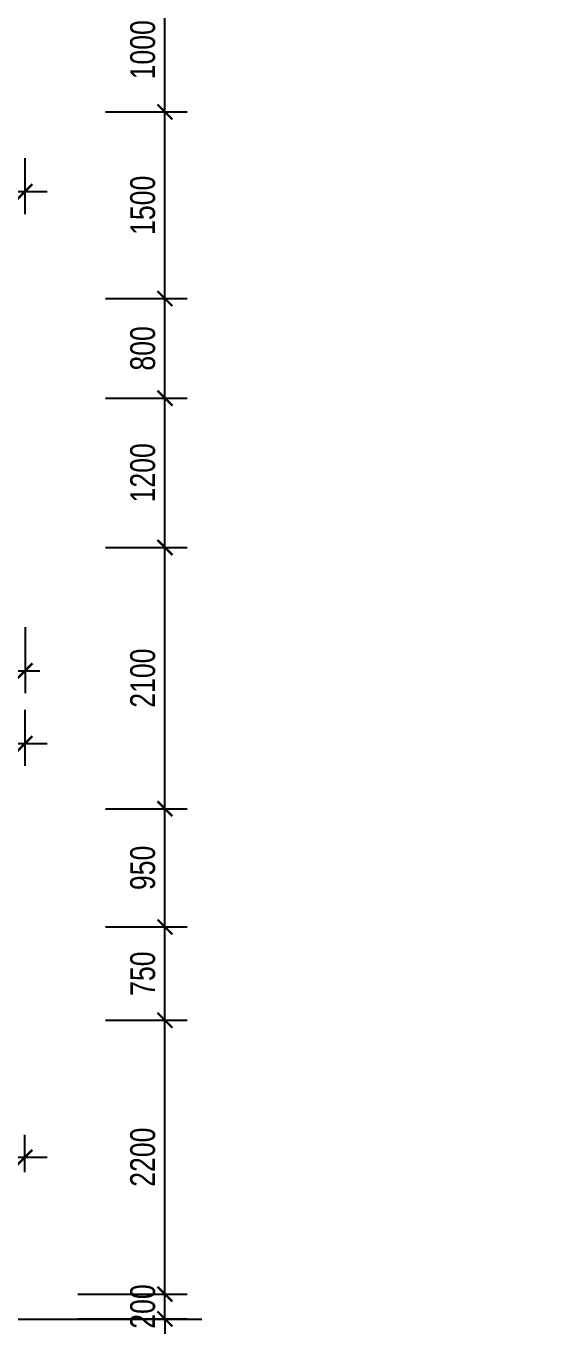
# Model space of a CAD drawing. Header units: millimetres. Extents: x -78046 to 260989, y -99288 to 158505.
# Drawn here: x 197731 to 202030, y 439 to 10957 of the extents above; entities that cross this region are included whole.
import ezdxf
from ezdxf.xclip import XClip

# ---------------------------------------------------------------- set-up
doc = ezdxf.new("R2010")
doc.units = ezdxf.units.MM
doc.header["$LTSCALE"] = 100
doc.header["$XCLIPFRAME"] = 0
doc.header["$PDMODE"] = 98
doc.layers.get('Defpoints').update_dxf_attribs({"lineweight": 13})
doc.layers.add('-DIM', color=9, linetype='Continuous', lineweight=13)
doc.layers.add('-HATCH', color=8, linetype='Continuous', lineweight=5)
doc.styles.add('AVANH', font='VHAVAN_2.TTF', dxfattribs={"width": 0.8})
doc.dimstyles.new('C_100A3', dxfattribs={"dimscale": 100, "dimtxt": 2.5, "dimasz": 1.2, "dimexe": 1.8, "dimexo": 0, "dimgap": 0.75, "dimtad": 1, "dimdec": 0, "dimzin": 0, "dimdsep": 46, "dimtxsty": 'AVANH', "dimblk": 'ARCHTICK', "dimcen": 0, "dimdle": 1.8, "dimclrd": 256, "dimclre": 256, "dimclrt": 7, "dimadec": 0, "dimazin": 0, "dimtfac": 0.0001, "dimtdec": 0, "dimtix": 1, "dimtmove": 2, "dimatfit": 3, "dimldrblk": 'ARCHTICK', "dimfxl": 1.8, "dimtolj": 1, "dimtzin": 0, "dimarcsym": 0})

# ---------------------------------------------------------------- blocks, each defined once
blk = doc.blocks.new('_ARCHTICK')
at = {"const_width": 0.15}
blk.add_lwpolyline([(-0.5, -0.5), (0.5, 0.5)], dxfattribs=at)
blk = doc.blocks.new('*D108')
at = {"layer": 'Defpoints', "lineweight": -2, "transparency": 16777216}
for p, q in [((197722, 6126), (197722, 5596)), ((197172, 5850), (197172, 5596)), ((197172, 5776), (197052, 5776)), ((197172, 5776), (197722, 5776)), ((197722, 5776), (197842, 5776))]:
    blk.add_line(p, q, dxfattribs=at)
at = {"layer": 'Defpoints', "color": 0, "transparency": 16777216}
for p in [(197722, 6126), (197172, 5850), (197722, 5776)]:
    blk.add_point(p, dxfattribs=at)
at = {"layer": 'Defpoints', "lineweight": -2, "transparency": 16777216, "xscale": 120, "yscale": 120, "zscale": 120}
blk.add_blockref('_ARCHTICK', (197172, 5776), dxfattribs=at)
at = {"layer": 'Defpoints', "lineweight": -2, "transparency": 16777216, "xscale": 120, "yscale": 120, "zscale": 120, "rotation": 180}
blk.add_blockref('_ARCHTICK', (197722, 5776), dxfattribs=at)
at = {"layer": 'Defpoints', "color": 7, "transparency": 16777216, "insert": (197447, 5980), "char_height": 250, "attachment_point": 5, "style": 'AVANH'}
blk.add_mtext('\\A1;550', dxfattribs=at)
blk = doc.blocks.new('lancan')
for p, q in [((-1, 989), (6547, 989)), ((-1, 969), (6547, 969)), ((-1, 120), (6547, 120)), ((-1, 100), (6547, 100)), ((-1, 0), (6547, 0))]:
    blk.add_line(p, q)
blk = doc.blocks.new('*D125')
at = {"layer": 'Defpoints', "lineweight": -2, "transparency": 16777216}
for p, q in [((197721, 9897), (197721, 9447)), ((196921, 9790), (196921, 9447)), ((196741, 9627), (197901, 9627))]:
    blk.add_line(p, q, dxfattribs=at)
at = {"layer": 'Defpoints', "color": 0, "transparency": 16777216}
for p in [(197721, 9897), (196921, 9790), (197721, 9627)]:
    blk.add_point(p, dxfattribs=at)
at = {"layer": 'Defpoints', "lineweight": -2, "transparency": 16777216, "xscale": 120, "yscale": 120, "zscale": 120, "rotation": 180}
blk.add_blockref('_ARCHTICK', (196921, 9627), dxfattribs=at)
at = {"layer": 'Defpoints', "lineweight": -2, "transparency": 16777216, "xscale": 120, "yscale": 120, "zscale": 120}
blk.add_blockref('_ARCHTICK', (197721, 9627), dxfattribs=at)
at = {"layer": 'Defpoints', "color": 7, "transparency": 16777216, "insert": (197321, 9832), "char_height": 250, "attachment_point": 5, "style": 'AVANH'}
blk.add_mtext('\\A1;800', dxfattribs=at)
blk = doc.blocks.new('*D143')
at = {"layer": 'Defpoints', "lineweight": -2, "transparency": 16777216}
for p, q in [((197071, 1720), (197071, 2046)), ((197721, 1746), (197721, 2046)), ((196891, 1866), (197901, 1866))]:
    blk.add_line(p, q, dxfattribs=at)
at = {"layer": 'Defpoints', "color": 0, "transparency": 16777216}
for p in [(197721, 1866), (197071, 1720), (197721, 1746)]:
    blk.add_point(p, dxfattribs=at)
at = {"layer": 'Defpoints', "lineweight": -2, "transparency": 16777216, "xscale": 120, "yscale": 120, "zscale": 120, "rotation": 180}
blk.add_blockref('_ARCHTICK', (197071, 1866), dxfattribs=at)
at = {"layer": 'Defpoints', "lineweight": -2, "transparency": 16777216, "xscale": 120, "yscale": 120, "zscale": 120}
blk.add_blockref('_ARCHTICK', (197721, 1866), dxfattribs=at)
at = {"layer": 'Defpoints', "color": 7, "transparency": 16777216, "insert": (197396, 2070), "char_height": 250, "attachment_point": 5, "style": 'AVANH'}
blk.add_mtext('\\A1;650', dxfattribs=at)
blk = doc.blocks.new('*D145')
at = {"layer": 'Defpoints', "lineweight": -2, "transparency": 16777216}
for p, q in [((195021, 5463), (195021, 5011)), ((197721, 5463), (197721, 5011)), ((194841, 5191), (197901, 5191))]:
    blk.add_line(p, q, dxfattribs=at)
at = {"layer": 'Defpoints', "color": 0, "transparency": 16777216}
for p in [(195021, 5463), (197721, 5463), (197721, 5191)]:
    blk.add_point(p, dxfattribs=at)
at = {"layer": 'Defpoints', "lineweight": -2, "transparency": 16777216, "xscale": 120, "yscale": 120, "zscale": 120, "rotation": 180}
blk.add_blockref('_ARCHTICK', (195021, 5191), dxfattribs=at)
at = {"layer": 'Defpoints', "lineweight": -2, "transparency": 16777216, "xscale": 120, "yscale": 120, "zscale": 120}
blk.add_blockref('_ARCHTICK', (197721, 5191), dxfattribs=at)
at = {"layer": 'Defpoints', "color": 7, "transparency": 16777216, "insert": (196332, 5395), "char_height": 250, "attachment_point": 5, "style": 'AVANH'}
blk.add_mtext('\\A1;2700', dxfattribs=at)
blk = doc.blocks.new('*D472')
at = {"layer": '-DIM', "lineweight": -2, "transparency": 16777216}
for p, q in [((198847, 587), (198847, 3147)), ((198368, 2967), (199027, 2967)), ((198368, 767), (199027, 767))]:
    blk.add_line(p, q, dxfattribs=at)
at = {"layer": 'Defpoints', "color": 0, "transparency": 16777216}
for p in [(198368, 2967), (198847, 2967), (198368, 767)]:
    blk.add_point(p, dxfattribs=at)
at = {"layer": '-DIM', "lineweight": -2, "transparency": 16777216, "xscale": 120, "yscale": 120, "zscale": 120}
for p, rotation in [((198847, 2967), 90), ((198847, 767), 270)]:
    blk.add_blockref('_ARCHTICK', p, dxfattribs=dict(at, rotation=rotation))
at = {"layer": '-DIM', "color": 7, "transparency": 16777216, "insert": (198669, 1867), "char_height": 200, "attachment_point": 5, "rotation": 90, "style": 'AVANH'}
blk.add_mtext('\\A1;2200', dxfattribs=at)
blk = doc.blocks.new('*D473')
at = {"layer": '-DIM', "lineweight": -2, "transparency": 16777216}
for p, q in [((198847, 3537), (198847, 4847)), ((198368, 4667), (199027, 4667)), ((198368, 3717), (199027, 3717))]:
    blk.add_line(p, q, dxfattribs=at)
at = {"layer": 'Defpoints', "color": 0, "transparency": 16777216}
for p in [(198368, 4667), (198847, 4667), (198368, 3717)]:
    blk.add_point(p, dxfattribs=at)
at = {"layer": '-DIM', "lineweight": -2, "transparency": 16777216, "xscale": 120, "yscale": 120, "zscale": 120}
for p, rotation in [((198847, 4667), 90), ((198847, 3717), 270)]:
    blk.add_blockref('_ARCHTICK', p, dxfattribs=dict(at, rotation=rotation))
at = {"layer": '-DIM', "color": 7, "transparency": 16777216, "insert": (198669, 4192), "char_height": 200, "attachment_point": 5, "rotation": 90, "style": 'AVANH'}
blk.add_mtext('\\A1;950', dxfattribs=at)
blk = doc.blocks.new('*D474')
at = {"layer": '-DIM', "lineweight": -2, "transparency": 16777216}
for p, q in [((198847, 4487), (198847, 6947)), ((198368, 6767), (199027, 6767)), ((198368, 4667), (199027, 4667))]:
    blk.add_line(p, q, dxfattribs=at)
at = {"layer": 'Defpoints', "color": 0, "transparency": 16777216}
for p in [(198368, 6767), (198847, 6767), (198368, 4667)]:
    blk.add_point(p, dxfattribs=at)
at = {"layer": '-DIM', "lineweight": -2, "transparency": 16777216, "xscale": 120, "yscale": 120, "zscale": 120}
for p, rotation in [((198847, 6767), 90), ((198847, 4667), 270)]:
    blk.add_blockref('_ARCHTICK', p, dxfattribs=dict(at, rotation=rotation))
at = {"layer": '-DIM', "color": 7, "transparency": 16777216, "insert": (198669, 5717), "char_height": 200, "attachment_point": 5, "rotation": 90, "style": 'AVANH'}
blk.add_mtext('\\A1;2100', dxfattribs=at)
blk = doc.blocks.new('*D475')
at = {"layer": '-DIM', "lineweight": -2, "transparency": 16777216}
for p, q in [((198847, 6587), (198847, 8147)), ((198368, 7967), (199027, 7967)), ((198368, 6767), (199027, 6767))]:
    blk.add_line(p, q, dxfattribs=at)
at = {"layer": 'Defpoints', "color": 0, "transparency": 16777216}
for p in [(198368, 7967), (198847, 7967), (198368, 6767)]:
    blk.add_point(p, dxfattribs=at)
at = {"layer": '-DIM', "lineweight": -2, "transparency": 16777216, "xscale": 120, "yscale": 120, "zscale": 120}
for p, rotation in [((198847, 7967), 90), ((198847, 6767), 270)]:
    blk.add_blockref('_ARCHTICK', p, dxfattribs=dict(at, rotation=rotation))
at = {"layer": '-DIM', "color": 7, "transparency": 16777216, "insert": (198669, 7367), "char_height": 200, "attachment_point": 5, "rotation": 90, "style": 'AVANH'}
blk.add_mtext('\\A1;1200', dxfattribs=at)
blk = doc.blocks.new('*D476')
at = {"layer": '-DIM', "lineweight": -2, "transparency": 16777216}
for p, q in [((198847, 8587), (198847, 10447)), ((198368, 10267), (199027, 10267)), ((198368, 8767), (199027, 8767))]:
    blk.add_line(p, q, dxfattribs=at)
at = {"layer": 'Defpoints', "color": 0, "transparency": 16777216}
for p in [(198368, 10267), (198847, 10267), (198368, 8767)]:
    blk.add_point(p, dxfattribs=at)
at = {"layer": '-DIM', "lineweight": -2, "transparency": 16777216, "xscale": 120, "yscale": 120, "zscale": 120}
for p, rotation in [((198847, 10267), 90), ((198847, 8767), 270)]:
    blk.add_blockref('_ARCHTICK', p, dxfattribs=dict(at, rotation=rotation))
at = {"layer": '-DIM', "color": 7, "transparency": 16777216, "insert": (198669, 9517), "char_height": 200, "attachment_point": 5, "rotation": 90, "style": 'AVANH'}
blk.add_mtext('\\A1;1500', dxfattribs=at)
blk = doc.blocks.new('*D477')
at = {"layer": '-DIM', "lineweight": -2, "transparency": 16777216}
for p, q in [((198847, 10087), (198847, 11447)), ((198368, 11267), (199027, 11267)), ((198368, 10267), (199027, 10267))]:
    blk.add_line(p, q, dxfattribs=at)
at = {"layer": 'Defpoints', "color": 0, "transparency": 16777216}
for p in [(198368, 11267), (198847, 11267), (198368, 10267)]:
    blk.add_point(p, dxfattribs=at)
at = {"layer": '-DIM', "lineweight": -2, "transparency": 16777216, "xscale": 120, "yscale": 120, "zscale": 120}
for p, rotation in [((198847, 11267), 90), ((198847, 10267), 270)]:
    blk.add_blockref('_ARCHTICK', p, dxfattribs=dict(at, rotation=rotation))
at = {"layer": '-DIM', "color": 7, "transparency": 16777216, "insert": (198669, 10767), "char_height": 200, "attachment_point": 5, "rotation": 90, "style": 'AVANH'}
blk.add_mtext('\\A1;1000', dxfattribs=at)
blk = doc.blocks.new('*D481')
at = {"layer": '-DIM', "lineweight": -2, "transparency": 16777216}
for p, q in [((198847, 7787), (198847, 8947)), ((198368, 8767), (199027, 8767)), ((198368, 7967), (199027, 7967))]:
    blk.add_line(p, q, dxfattribs=at)
at = {"layer": 'Defpoints', "color": 0, "transparency": 16777216}
for p in [(198368, 8767), (198847, 8767), (198368, 7967)]:
    blk.add_point(p, dxfattribs=at)
at = {"layer": '-DIM', "lineweight": -2, "transparency": 16777216, "xscale": 120, "yscale": 120, "zscale": 120}
for p, rotation in [((198847, 8767), 90), ((198847, 7967), 270)]:
    blk.add_blockref('_ARCHTICK', p, dxfattribs=dict(at, rotation=rotation))
at = {"layer": '-DIM', "color": 7, "transparency": 16777216, "insert": (198669, 8367), "char_height": 200, "attachment_point": 5, "rotation": 90, "style": 'AVANH'}
blk.add_mtext('\\A1;800', dxfattribs=at)
blk = doc.blocks.new('*D482')
at = {"layer": '-DIM', "lineweight": -2, "transparency": 16777216}
for p, q in [((198847, 2787), (198847, 3897)), ((198368, 3717), (199027, 3717)), ((198368, 2967), (199027, 2967))]:
    blk.add_line(p, q, dxfattribs=at)
at = {"layer": 'Defpoints', "color": 0, "transparency": 16777216}
for p in [(198368, 3717), (198847, 3717), (198368, 2967)]:
    blk.add_point(p, dxfattribs=at)
at = {"layer": '-DIM', "lineweight": -2, "transparency": 16777216, "xscale": 120, "yscale": 120, "zscale": 120}
for p, rotation in [((198847, 3717), 90), ((198847, 2967), 270)]:
    blk.add_blockref('_ARCHTICK', p, dxfattribs=dict(at, rotation=rotation))
at = {"layer": '-DIM', "color": 7, "transparency": 16777216, "insert": (198669, 3342), "char_height": 200, "attachment_point": 5, "rotation": 90, "style": 'AVANH'}
blk.add_mtext('\\A1;750', dxfattribs=at)
blk = doc.blocks.new('*D493')
at = {"layer": '-DIM', "lineweight": -2, "transparency": 16777216}
for p, q in [((198847, 767), (198847, 887)), ((198147, 767), (199027, 767)), ((198847, 567), (198847, 767)), ((198147, 567), (199027, 567)), ((198847, 567), (198847, 447))]:
    blk.add_line(p, q, dxfattribs=at)
at = {"layer": 'Defpoints', "color": 0, "transparency": 16777216}
for p in [(198147, 767), (198847, 767), (198147, 567)]:
    blk.add_point(p, dxfattribs=at)
at = {"layer": '-DIM', "lineweight": -2, "transparency": 16777216, "xscale": 120, "yscale": 120, "zscale": 120}
for p, rotation in [((198847, 767), 270), ((198847, 567), 90)]:
    blk.add_blockref('_ARCHTICK', p, dxfattribs=dict(at, rotation=rotation))
at = {"layer": '-DIM', "color": 7, "transparency": 16777216, "insert": (198669, 667), "char_height": 200, "attachment_point": 5, "rotation": 90, "style": 'AVANH'}
blk.add_mtext('\\A1;200', dxfattribs=at)

msp = doc.modelspace()

# ---------------------------------------------------------------- linework, layer by layer
at = {"color": 2}
msp.add_line((187827.8, 566.6), (199143.5, 566.6), dxfattribs=at)

# ---------------------------------------------------------------- block references
at = {"layer": '-HATCH'}
ref = msp.add_blockref('lancan', (191619.1, 8001.8), dxfattribs=at)
XClip(ref).set_block_clipping_path([(32.438618537, -0.0357976484), (2467.191222131, 968.8014651193)])
ref = msp.add_blockref('lancan', (195482.8, 4701.8), dxfattribs=at)
XClip(ref).set_block_clipping_path([(338.8750845006, -0.0266697563), (1686.8341408471, 1020.9517364534)])

# ---------------------------------------------------------------- dimensions: what is measured, and where the dimension line sits
at = {"layer": '-DIM'}
for base, p1, p2, picture, middle in [((198847.5, 11266.7), (198367.9, 10266.6), (198367.9, 11266.7), '*D477', (198669, 10766.7)), ((198847.5, 10266.6), (198367.9, 8766.6), (198367.9, 10266.6), '*D476', (198669, 9516.6)), ((198847.5, 8766.6), (198367.9, 7966.7), (198367.9, 8766.6), '*D481', (198669, 8366.7)), ((198847.5, 7966.7), (198367.9, 6766.7), (198367.9, 7966.7), '*D475', (198669, 7366.7)), ((198847.5, 6766.7), (198367.9, 4666.7), (198367.9, 6766.7), '*D474', (198669, 5716.7)), ((198847.485, 4666.7342), (198367.9237, 3717.2033), (198367.9237, 4666.7342), '*D473', (198669.0481, 4191.9688)), ((198847.485, 3717.2033), (198367.9237, 2966.7293), (198367.9237, 3717.2033), '*D482', (198669.0481, 3341.9663)), ((198847.5, 2966.7), (198367.9, 766.7), (198367.9, 2966.7), '*D472', (198669, 1866.7)), ((198847.5, 766.6), (198146.7, 566.6), (198146.7, 766.6), '*D493', (198669, 666.6))]:
    dim = msp.add_linear_dim(base=base, p1=p1, p2=p2, angle=90, dimstyle='C_100A3', override={"dimtxt": 2}, dxfattribs=at)
    dim.commit()
    dim.dimension.update_dxf_attribs({"geometry": picture, "text_midpoint": middle})
at = {"layer": 'Defpoints', "color": 2}
for base, p1, p2, picture, middle in [((197720.9659, 9627.4122), (196920.5041, 9789.6643), (197720.9659, 9896.7807), '*D125', (197320.735, 9831.7083)), ((197722, 5775.9), (197171.7, 5849.5), (197722, 6125.9), '*D108', (197446.8, 5980.2)), ((197720.9, 1865.6), (197070.5, 1720.4), (197720.9, 1745.6), '*D143', (197395.7, 2069.9))]:
    dim = msp.add_linear_dim(base=base, p1=p1, p2=p2, dimstyle='C_100A3', dxfattribs=at)
    dim.commit()
    dim.dimension.update_dxf_attribs({"geometry": picture, "text_midpoint": middle})
dim = msp.add_linear_dim(base=(197721, 5190.9), p1=(195021.4, 5463.2), p2=(197721, 5463.2), dimstyle='C_100A3', dxfattribs=at)
dim.commit()
dim.dimension.update_dxf_attribs({"geometry": '*D145', "text_midpoint": (196332.2, 5395.2), "dimtype": 160})

doc.saveas('drawing.dxf')
